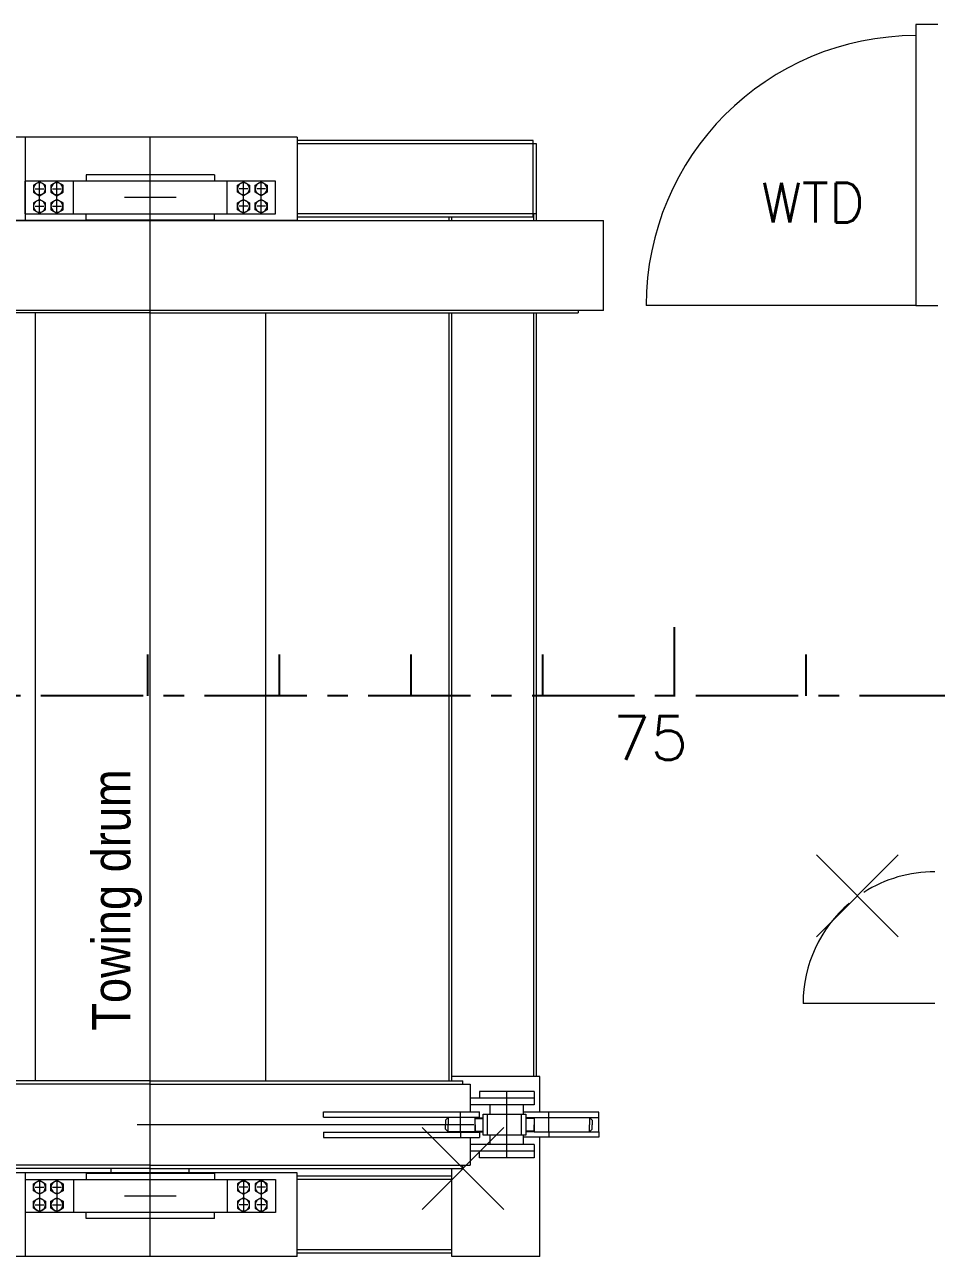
# Model space of a CAD drawing. Extents: x 475189 to 476029, y 1007718 to 1008015.
# Drawn here: x 475716.06 to 475738.33, y 1007757.98 to 1007788.08 of the extents above; entities that cross this region are included whole.
import ezdxf
from ezdxf.enums import TextEntityAlignment as Align

# ---------------------------------------------------------------- set-up
doc = ezdxf.new("R2010")
doc.units = 0
doc.header["$LTSCALE"] = 2
doc.header["$MEASUREMENT"] = 0
doc.header["$PDMODE"] = 3
doc.header["$PDSIZE"] = -7
doc.linetypes.add('CENTER', pattern=[2, 1.25, -0.25, 0.25, -0.25])
doc.layers.get('0').update_dxf_attribs({"linetype": 'CONTINUOUS', "lineweight": 0})
doc.layers.add('Frame', color=243, linetype='CONTINUOUS')
doc.layers.add('R.B', color=6, linetype='CONTINUOUS', lineweight=0)
doc.layers.add('TEXT', color=1, linetype='CONTINUOUS', lineweight=0)
doc.styles.add('ROMANS', font='ROMANS.SHX')
doc.styles.get("Standard").update_dxf_attribs({"font": '', "width": 0.95, "height": 200})
doc.styles.add('XT03_5', font='romans', dxfattribs={"width": 0.6, "height": 87.5})
doc.styles.get('Standard').set_extended_font_data('Gulim')

# ---------------------------------------------------------------- blocks, each defined once
blk = doc.blocks.new('EXISTING')
at = {"color": 8, "linetype": 'Continuous'}
for p, q in [((475738.37, 1007788.075), (475737.833, 1007788.075)), ((475737.833, 1007788.075), (475737.833, 1007781.217)), ((475737.833, 1007781.217), (475738.37, 1007781.217))]:
    blk.add_line(p, q, dxfattribs=at)
at = {"color": 8}
for p, q in [((475722.718, 1007785.325), (475715.695, 1007785.325)), ((475716.07, 1007785.325), (475716.07, 1007783.288)), ((475719.126, 1007757.984), (475719.126, 1007785.325)), ((475722.718, 1007785.325), (475722.718, 1007783.288)), ((475728.481, 1007785.245), (475722.718, 1007785.245)), ((475728.561, 1007785.164), (475722.718, 1007785.164)), ((475728.481, 1007783.369), (475728.481, 1007785.245)), ((475728.561, 1007783.449), (475728.561, 1007785.164)), ((475722.182, 1007784.253), (475716.07, 1007784.253)), ((475716.07, 1007783.449), (475716.07, 1007784.253)), ((475716.419, 1007783.449), (475716.419, 1007784.253)), ((475716.847, 1007783.449), (475716.847, 1007784.253)), ((475717.249, 1007783.449), (475717.249, 1007784.253)), ((475720.694, 1007784.403), (475717.558, 1007784.403)), ((475717.558, 1007784.403), (475717.558, 1007784.253)), ((475720.694, 1007784.403), (475720.694, 1007784.253)), ((475721.002, 1007783.449), (475721.002, 1007784.253)), ((475721.404, 1007783.449), (475721.404, 1007784.253)), ((475721.833, 1007783.449), (475721.833, 1007784.253)), ((475722.182, 1007783.449), (475722.182, 1007784.253)), ((475716.311, 1007784.065), (475716.526, 1007784.065)), ((475716.74, 1007784.065), (475716.955, 1007784.065)), ((475719.759, 1007783.851), (475718.493, 1007783.851)), ((475721.511, 1007784.065), (475721.297, 1007784.065)), ((475721.94, 1007784.065), (475721.726, 1007784.065)), ((475716.311, 1007783.637), (475716.526, 1007783.637)), ((475716.74, 1007783.637), (475716.955, 1007783.637)), ((475721.511, 1007783.637), (475721.297, 1007783.637)), ((475721.94, 1007783.637), (475721.726, 1007783.637)), ((475706.097, 1007783.288), (475730.196, 1007783.288)), ((475722.718, 1007783.288), (475715.695, 1007783.288)), ((475716.07, 1007783.449), (475722.182, 1007783.449)), ((475717.558, 1007783.299), (475717.558, 1007783.449)), ((475720.694, 1007783.299), (475717.558, 1007783.299)), ((475718.174, 1007783.299), (475718.174, 1007783.288)), ((475720.077, 1007783.299), (475720.077, 1007783.288)), ((475720.694, 1007783.299), (475720.694, 1007783.449)), ((475728.561, 1007783.449), (475722.718, 1007783.449)), ((475728.481, 1007783.369), (475722.718, 1007783.369)), ((475726.417, 1007783.369), (475726.417, 1007783.288)), ((475726.484, 1007783.369), (475726.484, 1007783.288)), ((475728.494, 1007783.288), (475728.494, 1007783.449)), ((475728.561, 1007783.288), (475728.561, 1007783.449)), ((475730.196, 1007781.09), (475730.196, 1007783.288)), ((475737.833, 1007781.217), (475731.243, 1007781.217)), ((475730.196, 1007781.09), (475706.097, 1007781.09)), ((475719.126, 1007781.036), (475708.672, 1007781.036)), ((475716.311, 1007781.036), (475716.311, 1007762.273)), ((475719.126, 1007781.036), (475729.58, 1007781.036)), ((475721.94, 1007781.036), (475721.94, 1007762.273)), ((475726.417, 1007781.036), (475726.417, 1007762.273)), ((475726.484, 1007781.036), (475726.484, 1007762.273)), ((475728.494, 1007762.38), (475728.494, 1007781.036)), ((475728.561, 1007762.38), (475728.561, 1007781.036)), ((475729.58, 1007781.09), (475729.58, 1007781.036)), ((475738.293, 1007764.165), (475735.077, 1007764.165)), ((475719.126, 1007762.193), (475711.311, 1007762.193)), ((475719.126, 1007762.273), (475711.486, 1007762.273)), ((475719.126, 1007762.273), (475726.765, 1007762.273)), ((475719.126, 1007762.193), (475726.941, 1007762.193)), ((475728.642, 1007762.38), (475726.497, 1007762.38)), ((475726.497, 1007762.273), (475726.497, 1007762.38)), ((475726.765, 1007762.193), (475726.765, 1007762.273)), ((475726.765, 1007762.193), (475726.765, 1007762.273)), ((475726.941, 1007762.193), (475726.941, 1007761.517)), ((475728.642, 1007761.509), (475728.642, 1007762.38)), ((475727.167, 1007762.01), (475727.167, 1007761.849)), ((475728.504, 1007762.01), (475727.167, 1007762.01)), ((475727.837, 1007760.391), (475727.837, 1007762.01)), ((475728.504, 1007762.01), (475728.504, 1007761.689)), ((475727.167, 1007761.849), (475726.941, 1007761.849)), ((475728.504, 1007761.689), (475726.941, 1007761.689)), ((475728.504, 1007761.849), (475727.167, 1007761.849)), ((475727.429, 1007761.455), (475727.429, 1007761.689)), ((475728.246, 1007761.455), (475728.246, 1007761.689)), ((475723.356, 1007761.517), (475727.168, 1007761.517)), ((475723.356, 1007761.383), (475723.356, 1007761.517)), ((475723.356, 1007761.383), (475727.168, 1007761.383)), ((475726.401, 1007761.375), (475726.34, 1007761.313)), ((475726.34, 1007761.313), (475726.34, 1007761.201)), ((475727.063, 1007761.375), (475726.401, 1007761.375)), ((475726.401, 1007761.375), (475726.401, 1007761.201)), ((475726.703, 1007761.391), (475726.703, 1007761.517)), ((475726.703, 1007761.01), (475726.703, 1007761.391)), ((475727.047, 1007761.383), (475727.047, 1007761.375)), ((475727.063, 1007761.201), (475727.063, 1007761.375)), ((475727.063, 1007761.372), (475727.26, 1007761.372)), ((475727.063, 1007761.356), (475727.26, 1007761.356)), ((475727.168, 1007761.383), (475727.168, 1007761.517)), ((475727.26, 1007761.455), (475728.198, 1007761.455)), ((475727.26, 1007760.946), (475727.26, 1007761.455)), ((475727.367, 1007760.946), (475727.367, 1007761.455)), ((475728.198, 1007760.946), (475728.198, 1007761.455)), ((475728.198, 1007761.455), (475728.305, 1007761.455)), ((475730.089, 1007761.509), (475728.246, 1007761.509)), ((475728.305, 1007761.455), (475728.305, 1007760.946)), ((475728.502, 1007761.372), (475728.305, 1007761.372)), ((475728.502, 1007761.356), (475728.305, 1007761.356)), ((475728.502, 1007761.375), (475729.861, 1007761.375)), ((475728.502, 1007761.375), (475728.502, 1007761.027)), ((475728.861, 1007761.391), (475728.861, 1007761.509)), ((475728.861, 1007761.01), (475728.861, 1007761.391)), ((475729.861, 1007761.375), (475730.089, 1007761.375)), ((475729.861, 1007761.375), (475729.923, 1007761.313)), ((475729.861, 1007761.375), (475729.861, 1007761.201)), ((475729.923, 1007761.313), (475729.923, 1007761.201)), ((475730.089, 1007761.375), (475730.089, 1007761.509)), ((475730.089, 1007761.027), (475730.089, 1007761.375)), ((475723.356, 1007761.018), (475727.168, 1007761.018)), ((475723.356, 1007761.018), (475723.356, 1007760.884)), ((475726.34, 1007761.088), (475726.34, 1007761.201)), ((475726.401, 1007761.027), (475726.34, 1007761.088)), ((475726.401, 1007761.027), (475726.401, 1007761.201)), ((475727.063, 1007761.027), (475726.401, 1007761.027)), ((475726.703, 1007761.01), (475726.703, 1007760.884)), ((475727.047, 1007761.027), (475727.047, 1007761.018)), ((475727.063, 1007761.029), (475727.063, 1007761.201)), ((475727.063, 1007761.201), (475727.063, 1007761.027)), ((475727.063, 1007761.134), (475727.063, 1007761.027)), ((475727.063, 1007761.045), (475727.26, 1007761.045)), ((475727.063, 1007761.029), (475727.26, 1007761.029)), ((475727.168, 1007761.018), (475727.168, 1007760.884)), ((475728.502, 1007761.045), (475728.305, 1007761.045)), ((475728.502, 1007761.029), (475728.305, 1007761.029)), ((475728.502, 1007761.029), (475728.502, 1007761.201)), ((475728.502, 1007761.027), (475729.861, 1007761.027)), ((475728.861, 1007761.01), (475728.861, 1007760.898)), ((475729.861, 1007761.027), (475729.861, 1007761.201)), ((475729.861, 1007761.027), (475729.923, 1007761.088)), ((475729.861, 1007761.027), (475730.089, 1007761.027)), ((475729.923, 1007761.088), (475729.923, 1007761.201)), ((475730.089, 1007761.027), (475730.089, 1007760.898)), ((475723.356, 1007760.884), (475727.168, 1007760.884)), ((475726.941, 1007760.884), (475726.941, 1007760.209)), ((475728.504, 1007760.713), (475726.941, 1007760.713)), ((475728.305, 1007760.946), (475727.26, 1007760.946)), ((475727.429, 1007760.713), (475727.429, 1007760.946)), ((475728.246, 1007760.713), (475728.246, 1007760.946)), ((475730.089, 1007760.898), (475728.246, 1007760.898)), ((475728.504, 1007760.713), (475728.504, 1007760.391)), ((475728.642, 1007757.984), (475728.642, 1007760.898)), ((475727.167, 1007760.552), (475726.941, 1007760.552)), ((475727.167, 1007760.391), (475727.167, 1007760.552)), ((475728.504, 1007760.552), (475727.167, 1007760.552)), ((475728.504, 1007760.391), (475727.167, 1007760.391)), ((475719.126, 1007760.209), (475711.311, 1007760.209)), ((475719.126, 1007760.129), (475711.486, 1007760.129)), ((475718.174, 1007760.011), (475718.174, 1007760.129)), ((475719.126, 1007760.209), (475726.941, 1007760.209)), ((475719.126, 1007760.129), (475726.765, 1007760.129)), ((475720.077, 1007760.011), (475720.077, 1007760.129)), ((475726.497, 1007757.984), (475726.497, 1007760.129)), ((475726.765, 1007760.129), (475726.765, 1007760.209)), ((475726.765, 1007760.129), (475726.765, 1007760.209)), ((475722.718, 1007760.021), (475715.695, 1007760.021)), ((475716.07, 1007760.021), (475716.07, 1007757.984)), ((475716.07, 1007759.86), (475722.182, 1007759.86)), ((475716.07, 1007759.86), (475716.07, 1007759.056)), ((475716.419, 1007759.86), (475716.419, 1007759.056)), ((475716.847, 1007759.86), (475716.847, 1007759.056)), ((475717.249, 1007759.86), (475717.249, 1007759.056)), ((475720.694, 1007760.011), (475717.558, 1007760.011)), ((475717.558, 1007760.011), (475717.558, 1007759.86)), ((475720.694, 1007760.011), (475720.694, 1007759.86)), ((475721.002, 1007759.86), (475721.002, 1007759.056)), ((475721.404, 1007759.86), (475721.404, 1007759.056)), ((475721.833, 1007759.86), (475721.833, 1007759.056)), ((475722.182, 1007759.86), (475722.182, 1007759.056)), ((475722.718, 1007757.984), (475722.718, 1007760.021)), ((475726.497, 1007759.941), (475722.718, 1007759.941)), ((475726.497, 1007759.86), (475722.718, 1007759.86)), ((475716.311, 1007759.673), (475716.526, 1007759.673)), ((475716.74, 1007759.673), (475716.955, 1007759.673)), ((475721.511, 1007759.673), (475721.297, 1007759.673)), ((475721.94, 1007759.673), (475721.726, 1007759.673)), ((475716.311, 1007759.244), (475716.526, 1007759.244)), ((475716.74, 1007759.244), (475716.955, 1007759.244)), ((475719.759, 1007759.458), (475718.493, 1007759.458)), ((475721.511, 1007759.244), (475721.297, 1007759.244)), ((475721.94, 1007759.244), (475721.726, 1007759.244)), ((475722.182, 1007759.056), (475716.07, 1007759.056)), ((475717.558, 1007758.906), (475717.558, 1007759.056)), ((475720.694, 1007758.906), (475717.558, 1007758.906)), ((475720.694, 1007758.906), (475720.694, 1007759.056)), ((475722.718, 1007757.984), (475715.695, 1007757.984)), ((475726.497, 1007758.145), (475722.718, 1007758.145)), ((475726.497, 1007758.065), (475722.718, 1007758.065)), ((475728.642, 1007757.984), (475726.497, 1007757.984))]:
    blk.add_line(p, q, dxfattribs=at)
at = {"color": 8, "ltscale": 25}
blk.add_line((475727.033, 1007761.201), (475718.804, 1007761.201), dxfattribs=at)
at = {"color": 8}
for points in [[(475716.271, 1007783.98), (475716.419, 1007783.895), (475716.566, 1007783.98), (475716.566, 1007784.151), (475716.419, 1007784.236), (475716.271, 1007784.151)], [(475716.7, 1007783.98), (475716.847, 1007783.895), (475716.995, 1007783.98), (475716.995, 1007784.151), (475716.847, 1007784.236), (475716.7, 1007784.151)], [(475721.552, 1007783.98), (475721.404, 1007783.895), (475721.257, 1007783.98), (475721.257, 1007784.151), (475721.404, 1007784.236), (475721.552, 1007784.151)], [(475721.981, 1007783.98), (475721.833, 1007783.895), (475721.686, 1007783.98), (475721.686, 1007784.151), (475721.833, 1007784.236), (475721.981, 1007784.151)], [(475716.271, 1007783.551), (475716.419, 1007783.466), (475716.566, 1007783.551), (475716.566, 1007783.722), (475716.419, 1007783.807), (475716.271, 1007783.722)], [(475716.7, 1007783.551), (475716.847, 1007783.466), (475716.995, 1007783.551), (475716.995, 1007783.722), (475716.847, 1007783.807), (475716.7, 1007783.722)], [(475721.552, 1007783.551), (475721.404, 1007783.466), (475721.257, 1007783.551), (475721.257, 1007783.722), (475721.404, 1007783.807), (475721.552, 1007783.722)], [(475721.981, 1007783.551), (475721.833, 1007783.466), (475721.686, 1007783.551), (475721.686, 1007783.722), (475721.833, 1007783.807), (475721.981, 1007783.722)], [(475716.271, 1007759.758), (475716.419, 1007759.843), (475716.566, 1007759.758), (475716.566, 1007759.588), (475716.419, 1007759.503), (475716.271, 1007759.588)], [(475716.7, 1007759.758), (475716.847, 1007759.843), (475716.995, 1007759.758), (475716.995, 1007759.588), (475716.847, 1007759.503), (475716.7, 1007759.588)], [(475721.552, 1007759.758), (475721.404, 1007759.843), (475721.257, 1007759.758), (475721.257, 1007759.588), (475721.404, 1007759.503), (475721.552, 1007759.588)], [(475721.981, 1007759.758), (475721.833, 1007759.843), (475721.686, 1007759.758), (475721.686, 1007759.588), (475721.833, 1007759.503), (475721.981, 1007759.588)], [(475716.271, 1007759.329), (475716.419, 1007759.414), (475716.566, 1007759.329), (475716.566, 1007759.159), (475716.419, 1007759.074), (475716.271, 1007759.159)], [(475716.7, 1007759.329), (475716.847, 1007759.414), (475716.995, 1007759.329), (475716.995, 1007759.159), (475716.847, 1007759.074), (475716.7, 1007759.159)], [(475721.552, 1007759.329), (475721.404, 1007759.414), (475721.257, 1007759.329), (475721.257, 1007759.159), (475721.404, 1007759.074), (475721.552, 1007759.159)], [(475721.981, 1007759.329), (475721.833, 1007759.414), (475721.686, 1007759.329), (475721.686, 1007759.159), (475721.833, 1007759.074), (475721.981, 1007759.159)]]:
    blk.add_lwpolyline(points, close=True, dxfattribs=at)
for centre, radius, start, end in [((475737.833, 1007781.217), 6.59, 90, 180), ((475716.419, 1007784.065), 0.147, 0, 180), ((475716.847, 1007784.065), 0.147, 0, 180), ((475721.404, 1007784.065), 0.147, 0, 180), ((475721.833, 1007784.065), 0.147, 0, 180), ((475716.419, 1007784.065), 0.147, 180, 0), ((475716.847, 1007784.065), 0.147, 180, 0), ((475721.404, 1007784.065), 0.147, 180, 0), ((475721.833, 1007784.065), 0.147, 180, 0), ((475716.419, 1007783.637), 0.147, 0, 180), ((475716.419, 1007783.637), 0.147, 180, 0), ((475716.847, 1007783.637), 0.147, 0, 180), ((475716.847, 1007783.637), 0.147, 180, 0), ((475721.404, 1007783.637), 0.147, 0, 180), ((475721.404, 1007783.637), 0.147, 180, 0), ((475721.833, 1007783.637), 0.147, 0, 180), ((475721.833, 1007783.637), 0.147, 180, 0), ((475738.293, 1007764.165), 3.217, 90, 122.6057), ((475738.293, 1007764.165), 3.217, 130.6057, 180), ((475716.419, 1007759.673), 0.147, 0, 180), ((475716.847, 1007759.673), 0.147, 0, 180), ((475721.404, 1007759.673), 0.147, 0, 180), ((475721.833, 1007759.673), 0.147, 0, 180), ((475716.419, 1007759.673), 0.147, 180, 0), ((475716.847, 1007759.673), 0.147, 180, 0), ((475721.404, 1007759.673), 0.147, 180, 0), ((475721.833, 1007759.673), 0.147, 180, 0), ((475716.419, 1007759.244), 0.147, 0, 180), ((475716.419, 1007759.244), 0.147, 180, 0), ((475716.847, 1007759.244), 0.147, 0, 180), ((475716.847, 1007759.244), 0.147, 180, 0), ((475721.404, 1007759.244), 0.147, 0, 180), ((475721.404, 1007759.244), 0.147, 180, 0), ((475721.833, 1007759.244), 0.147, 0, 180), ((475721.833, 1007759.244), 0.147, 180, 0)]:
    blk.add_arc(centre, radius, start, end, dxfattribs=at)
at = {"color": 8, "linetype": 'Continuous'}
blk.add_point((475736.401, 1007766.791), dxfattribs=at)
at = {"color": 8, "linetype": 'ByBlock'}
blk.add_point((475726.765, 1007760.129), dxfattribs=at)
at = {"layer": 'Frame', "color": 8}
for p, q in [((475731.936, 1007771.68), (475731.936, 1007773.355)), ((475719.07, 1007771.68), (475719.07, 1007772.686)), ((475722.287, 1007771.68), (475722.287, 1007772.686)), ((475725.503, 1007771.68), (475725.503, 1007772.686)), ((475728.72, 1007771.68), (475728.72, 1007772.686)), ((475735.153, 1007771.68), (475735.153, 1007772.686))]:
    blk.add_line(p, q, dxfattribs=at)
at = {"layer": 'Frame', "color": 8, "linetype": 'CENTER'}
blk.add_line((475838.953, 1007771.68), (475660.083, 1007771.68), dxfattribs=at)
at = {"color": 8, "linetype": 'Continuous', "style": 'ROMANS'}
blk.add_text('WTD', height=0.965, dxfattribs=at).set_placement((475734.052, 1007783.244))
at = {"color": 8, "width": 0.9}
blk.add_text('Towing drum', height=0.93818, rotation=90, dxfattribs=at).set_placement((475718.641, 1007763.498))
at = {"color": 8, "linetype": 'ByBlock', "style": 'ROMANS'}
for tag, height, width, p in [('DIRECTION', 0.536, 0.85, (475672.394, 1007828.239)), ('DN', 1.072, 0.708333, (475752.552, 1007802.238))]:
    blk.add_attdef(tag, text='', height=height, dxfattribs=dict(at, width=width)).set_placement(p, align=Align.MIDDLE_RIGHT)
at = {"color": 8, "style": 'XT03_5', "text_generation_flag": 4, "width": 0.6, "flags": 9}
for p, rotation in [((475706.595, 1007775.576), 270), ((475708.817, 1007766.103), 90)]:
    blk.add_attdef('KEYWORD', p, '', height=0.0375, rotation=rotation, dxfattribs=at)
at = {"color": 8, "style": 'XT03_5', "width": 0.6, "flags": 9}
for p, rotation in [((475708.817, 1007775.576), 270), ((475706.595, 1007766.103), 90)]:
    blk.add_attdef('KEYWORD', p, '', height=0.0375, rotation=rotation, dxfattribs=at)
at = {"layer": 'Frame', "color": 8, "style": 'ROMANS'}
blk.add_text(' 75', height=1.0722, dxfattribs=at).set_placement((475729.691, 1007770.112))
at = {"layer": 'TEXT', "color": 8, "style": 'ROMANS', "width": 0.85, "flags": 8}
blk.add_attdef('WTD', text='', height=1.072, rotation=180, dxfattribs=at).set_placement((475705.173, 1007794.2), align=Align.MIDDLE_CENTER)
blk.add_attdef('WTD', text='', height=1.072, dxfattribs=at).set_placement((475731.4, 1007752.462), align=Align.MIDDLE_CENTER)

msp = doc.modelspace()

# ---------------------------------------------------------------- block references
at = {"layer": 'R.B'}
msp.add_blockref('EXISTING', (0, 0), dxfattribs=at)

doc.saveas('drawing.dxf')
